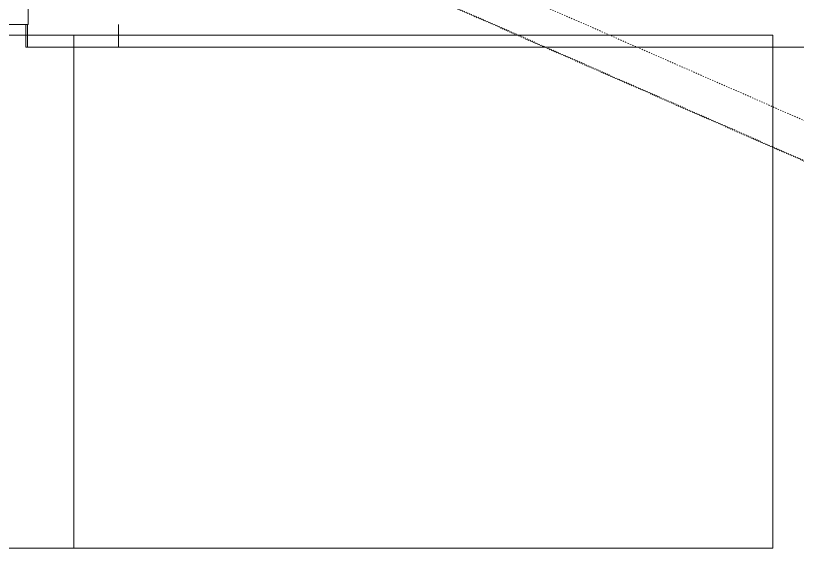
# Model space of a CAD drawing. Extents: x -1133 to 23780, y -1311 to 8245.
# Drawn here: x 2785.9 to 2854.5, y 2755.8 to 2803.8 of the extents above; entities that cross this region are included whole.
import ezdxf

# ---------------------------------------------------------------- set-up
doc = ezdxf.new("R2010")
doc.units = 0
doc.header["$MEASUREMENT"] = 0
doc.linetypes.add('DOT2', pattern=[0.125, 0, -0.125])
doc.layers.get('0').update_dxf_attribs({"color": 9, "lineweight": 9})
for name, color, linetype, lineweight in [('05', 9, 'Continuous', 9), ('06D', 9, 'Continuous', 9), ('10', 9, 'Continuous', 9), ('14', 9, 'Continuous', 9), ('20', 9, 'DOT2', 9)]:
    doc.layers.add(name, color=color, linetype=linetype, lineweight=lineweight)

# ---------------------------------------------------------------- blocks, each defined once
blk = doc.blocks.new('Group-41-1')
for p, q in [((384804.56453, 69162.035), (384804.56453, 69161.585)), ((384805.17787, 69162.035), (384804.56453, 69162.035)), ((384805.17787, 69161.585), (384805.17787, 69162.035)), ((384804.56453, 69161.585), (384805.17787, 69161.585))]:
    blk.add_line(p, q)
at = {"flags": 128}
blk.add_lwpolyline([(384804.56453, 69162.035), (384805.17787, 69162.035), (384805.17787, 69161.585), (384804.56453, 69161.585)], close=True, dxfattribs=at)
blk = doc.blocks.new('Group-42-1')
at = {"layer": '05', "color": 7}
for p in [(-0.61333, 0), (0, 0)]:
    blk.add_blockref('Group-41-1', p, dxfattribs=at)
blk = doc.blocks.new('fsdfsfsfsfd')
at = {"layer": '06D', "elevation": 0}
blk.add_lwpolyline([(52591.75, -74474.977), (52589.75, -74474.977), (52589.75, -74595.977), (52591.75, -74595.977)], dxfattribs=at)
at = {"layer": '20', "elevation": 0}
blk.add_lwpolyline([(52607.49, -74590.872), (52562.943, -74489.432)], dxfattribs=at)
blk = doc.blocks.new('p-zemin kat')
at = {"layer": '14'}
blk.add_lwpolyline([(2527.825, 2820), (2527.825, 2803), (2580.5, 2803), (2580.5, 2743), (2664.5, 2743), (2664.5, 2803), (2664.5, 2803), (2785, 2803), (2787, 2803), (2787, 2819.3)], dxfattribs=at)
at = {"xscale": -1, "rotation": 270}
blk.add_blockref('fsdfsfsfsfd', (77382.795, -49788.75), dxfattribs=at)

msp = doc.modelspace()

# ---------------------------------------------------------------- block references
at = {"xscale": -1, "rotation": 270}
for p in [(77382.924, -49788.75), (77390.924, -49788.75)]:
    msp.add_blockref('fsdfsfsfsfd', p, dxfattribs=at)
at = {"layer": '05', "color": 7, "xscale": 100, "yscale": 100, "zscale": 100}
msp.add_blockref('Group-42-1', (-38477665.43, -6913401.445), dxfattribs=at)
at = {"layer": '10'}
msp.add_blockref('p-zemin kat', (0, 0), dxfattribs=at)

doc.saveas('drawing.dxf')
